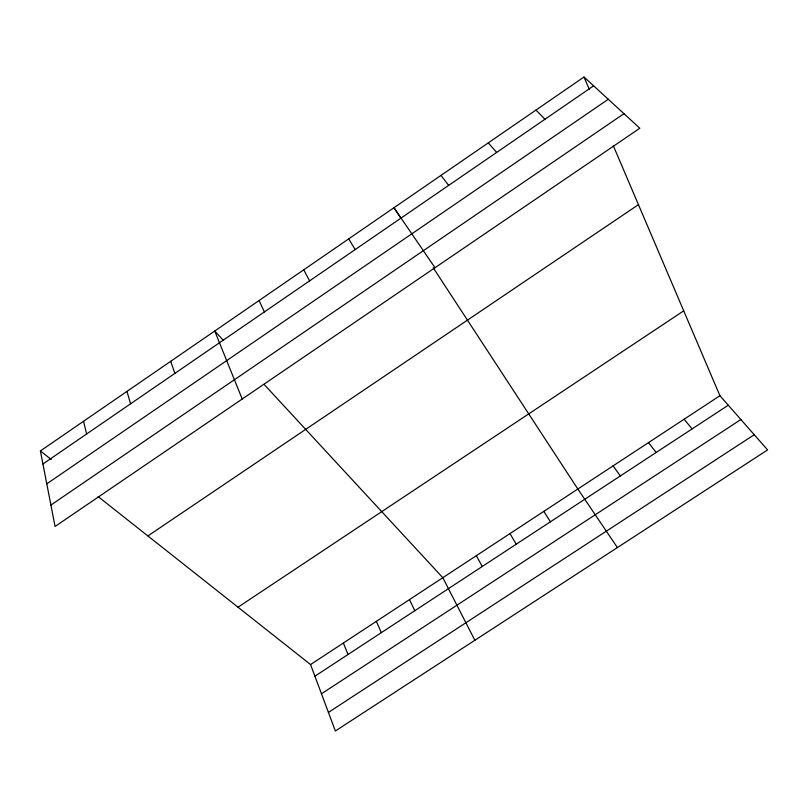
<?xml version="1.0" encoding="UTF-8"?>
<svg xmlns="http://www.w3.org/2000/svg" width="808" height="808" viewBox="0 0 808 808"><rect width="100%" height="100%" fill="white"/><g stroke="black" fill="none" stroke-linecap="round" stroke-linejoin="round"><path stroke-width="1.21" d="M40.4 450.945L584.012 77.013L639.825 128.23L55.065 526.483L40.4 450.945L51.237 459.51M42.935 463.984L593.628 85.84M46.783 483.841L608.273 99.273M50.904 505.071L623.968 113.675M147.894 535.936L638.441 204.666M238.017 607.202L683.72 310.827M98.142 496.607L310.555 664.56L719.918 395.718L613.302 145.713M314.908 676.205L728.271 405.202M321.463 693.779L740.875 419.534M328.422 712.404L754.248 434.724M535.977 110.05L544.945 119.261M223.301 340.289L214.736 331.027L242.198 399.031M264.075 384.386L442.824 577.7L474.862 640.269M719.918 395.718L767.6 449.904L335.36 730.987L310.555 664.56M488.295 142.844L496.627 152.439M684.113 419.231L692.102 428.917M648.501 442.622L656.126 452.5M440.966 175.407L448.662 185.375M613.07 465.893L620.352 475.952M434.997 267.721L393.981 207.727L400.728 218.049M617.413 547.572L577.841 489.032L433.179 267.711M543.824 511.373L550.42 521.796M348.692 238.875L355.177 249.571M509.979 533.593L516.241 544.208M476.316 555.702L482.255 566.489M303.727 269.811L309.615 280.861M409.494 599.576L414.787 610.717M259.075 300.526L264.388 311.918M376.346 621.352L381.326 632.654M584.012 77.013L589.375 89.597M343.37 643.006L348.026 654.49M170.7 361.317L174.871 373.387M126.967 391.395L130.583 403.798M83.537 421.271L86.608 433.997"/></g></svg>
